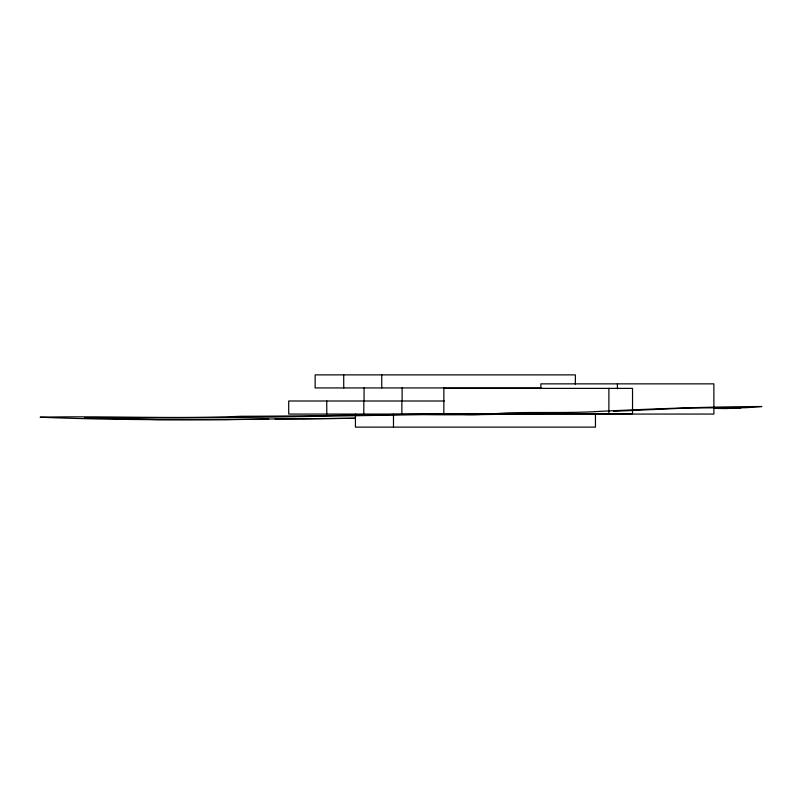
<?xml version="1.0" encoding="UTF-8"?>
<svg xmlns="http://www.w3.org/2000/svg" width="802" height="802" viewBox="0 0 802 802"><rect width="100%" height="100%" fill="white"/><g stroke="black" fill="none" stroke-linecap="round" stroke-linejoin="round"><path stroke-width="1.2" d="M714.983 408.258L746.682 407.687L761.9 406.524C708.306 406.734 654.653 408.729 601.139 411.296C569.771 413.361 538.312 411.897 506.944 412.93C489.431 413.982 471.676 415.697 454.173 413.702C383.176 414.464 312.118 416.128 241.071 416.268C174.074 419.055 107.097 415.827 40.1 417.2C121.112 420.569 202.405 419.887 283.537 418.824A20.471 0.511 -3 0 1 285.492 418.834L355.206 418.303M354.815 418.243L301.351 418.955M613.64 411.326L688.347 407.997L741.158 407.667L726.371 408.589L713.75 408.368M223.818 419.777L268.72 418.985M300.369 418.935L275.056 418.895M541.641 387.937L315.146 387.937L315.146 374.875L575.365 374.875L575.365 384.369M443.827 388.379L632.527 388.379L632.527 413.692L443.827 413.692L443.867 387.937M444.328 401L288.71 401L288.71 414.063L713.88 414.063L713.88 383.857L540.849 383.857L540.849 388.689M572.077 412.739C522.593 413.902 473.13 415.256 423.616 414.644C314.374 416.208 205.122 418.965 95.869 417.561A20.361 1.133 -1.3 0 0 90.766 417.662L84.631 417.802L157.382 419.616L223.076 419.707M617.42 383.857L617.42 388.689M608.888 388.379L608.888 413.692M595.455 414.063L595.455 427.125L355.436 427.125L355.436 414.063M402.113 387.937L402.113 401M401.862 401L401.862 414.063M393.481 414.063L393.481 427.125M381.752 374.875L381.752 387.937M364.068 387.937L364.068 401M363.807 401L363.807 414.063M343.717 374.875L343.717 387.937M326.765 401L326.765 414.063"/></g></svg>
